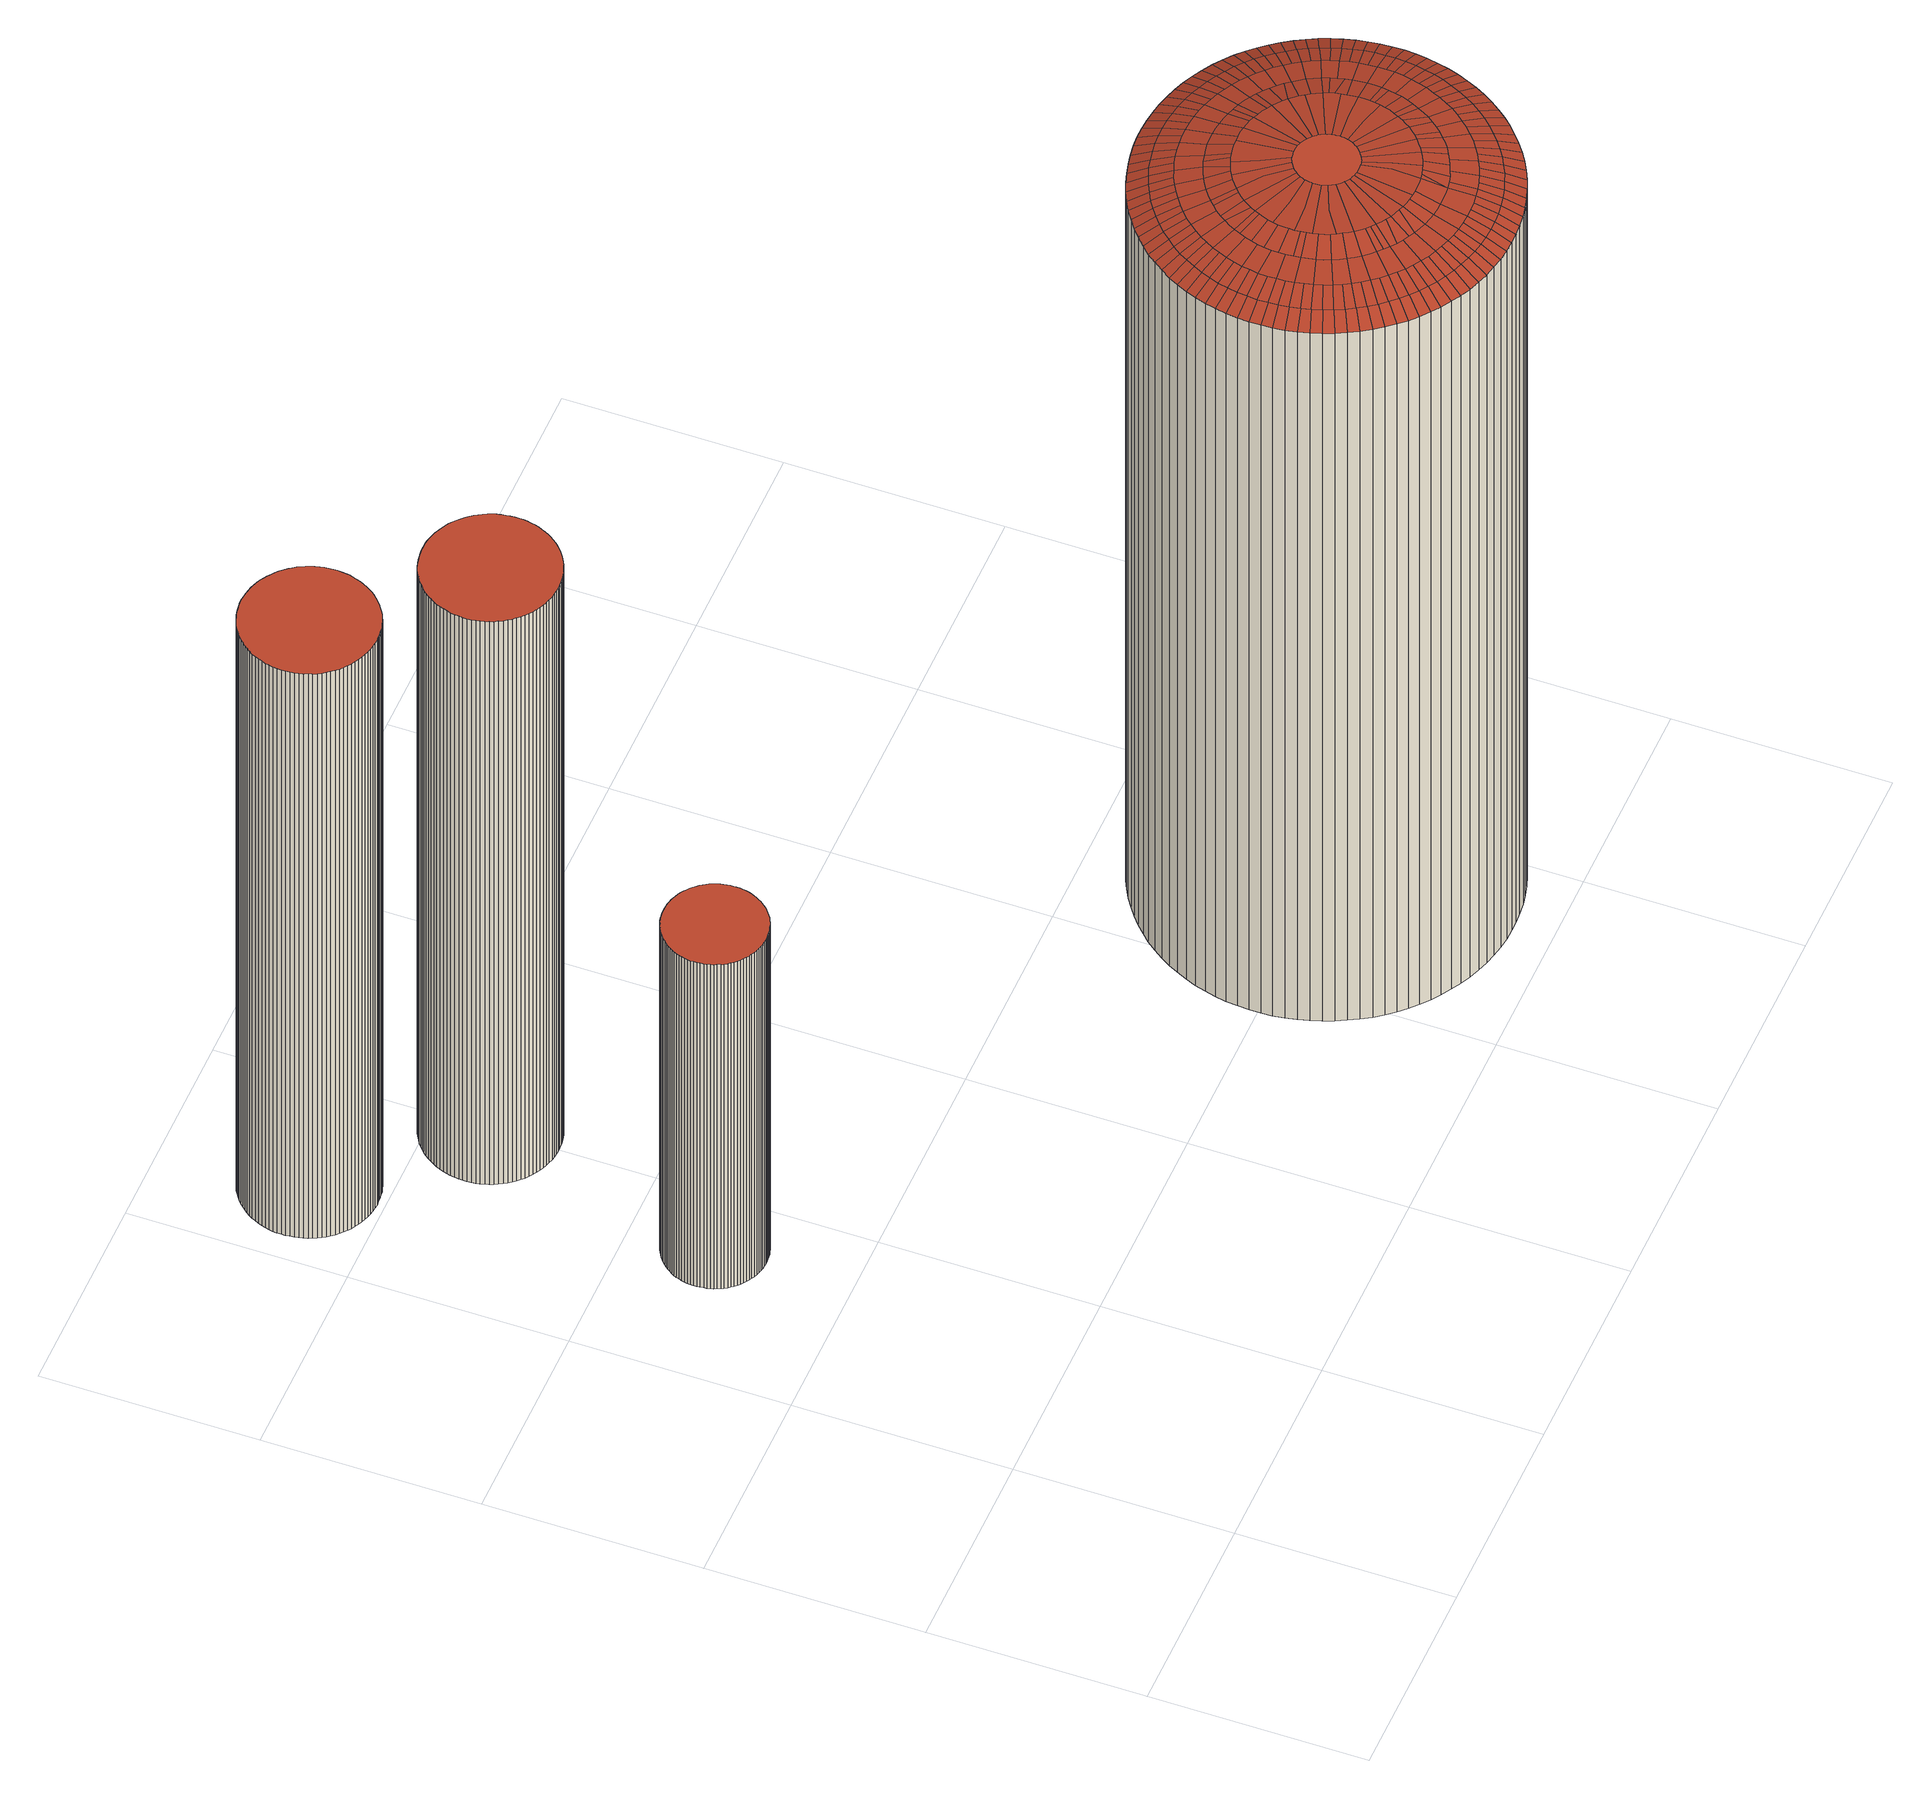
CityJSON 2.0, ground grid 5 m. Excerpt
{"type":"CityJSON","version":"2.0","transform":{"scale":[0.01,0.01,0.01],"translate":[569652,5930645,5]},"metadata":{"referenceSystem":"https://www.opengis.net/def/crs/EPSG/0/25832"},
"CityObjects":{
"building1":{"type":"Building","attributes":{"Grundfläche 2D":"4.196645","Grundhöhe NN":"6.266"},"geometry":[{"type":"Solid","lod":"3","boundaries":[[[[0,1,2,3,4,5,6,7,8,9,10,11,12,13,14,15,16,17,18,19,20,21,22,23,24,25,26,27,28,29,30,31,32,33,34,35,36,37,38,39,40,41,42,43,44,45,46,47,48,49,50,51,52,53,54,55,56,57,58,59,60,61,62,63,64,65,66,67,68,69,70,71,72,73,74,75,76,77,78,79,80,81,82,83,84,85,86,87,88,89,90,91,92,93,94,95,96,97,98,99]],[[100,101,2,1]],[[101,102,3,2]],[[102,103,4,3]],[[103,104,5,4]],[[104,105,6,5]],[[105,106,7,6]],[[106,107,8,7]],[[107,108,9,8]],[[108,109,10,9]],[[109,110,11,10]],[[110,111,12,11]],[[111,112,13,12]],[[112,113,14,13]],[[113,114,15,14]],[[114,115,16,15]],[[115,116,17,16]],[[116,117,18,17]],[[117,118,19,18]],[[118,119,20,19]],[[119,120,21,20]],[[120,121,22,21]],[[121,122,23,22]],[[122,123,24,23]],[[123,124,25,24]],[[124,125,26,25]],[[125,126,27,26]],[[126,127,28,27]],[[127,128,29,28]],[[128,129,30,29]],[[129,130,31,30]],[[130,131,32,31]],[[131,132,33,32]],[[132,133,34,33]],[[133,134,35,34]],[[134,135,36,35]],[[135,136,37,36]],[[136,137,38,37]],[[137,138,39,38]],[[138,139,40,39]],[[139,140,41,40]],[[140,141,42,41]],[[141,142,43,42]],[[142,143,44,43]],[[143,144,45,44]],[[144,145,46,45]],[[145,146,47,46]],[[146,147,48,47]],[[147,148,49,48]],[[148,149,50,49]],[[149,150,51,50]],[[150,151,52,51]],[[151,152,53,52]],[[152,153,54,53]],[[153,154,55,54]],[[154,155,56,55]],[[155,156,57,56]],[[156,157,58,57]],[[157,158,59,58]],[[158,159,60,59]],[[159,160,61,60]],[[160,161,62,61]],[[161,162,63,62]],[[162,163,64,63]],[[163,164,65,64]],[[164,165,66,65]],[[165,166,67,66]],[[166,167,68,67]],[[167,168,69,68]],[[168,169,70,69]],[[169,170,71,70]],[[170,171,72,71]],[[171,172,73,72]],[[172,173,74,73]],[[173,174,75,74]],[[174,175,76,75]],[[175,176,77,76]],[[176,177,78,77]],[[177,178,79,78]],[[178,179,80,79]],[[179,180,81,80]],[[180,181,82,81]],[[181,182,83,82]],[[182,183,84,83]],[[183,184,85,84]],[[184,185,86,85]],[[185,186,87,86]],[[186,187,88,87]],[[188,100,1,0]],[[187,189,89,88]],[[189,190,90,89]],[[190,191,91,90]],[[191,192,92,91]],[[192,193,93,92]],[[193,194,94,93]],[[194,195,95,94]],[[195,196,96,95]],[[196,197,97,96]],[[197,198,98,97]],[[198,199,99,98]],[[199,188,0,99]],[[193,192,191,190,189,187,186,185,184,183,182,181,180,179,178,177,176,175,174,173,172,171,170,169,168,167,166,165,164,163,162,161,160,159,158,157,156,155,154,153,152,151,150,149,148,147,146,145,144,143,142,141,140,139,138,137,136,135,134,133,132,131,130,129,128,127,126,125,124,123,122,121,120,119,118,117,116,115,114,113,112,111,110,109,108,107,106,105,104,103,102,101,100,188,199,198,197,196,195,194]]]],"semantics":{"surfaces":[{"type":"RoofSurface"},{"type":"WallSurface"},{"type":"GroundSurface"}],"values":[[0,1,1,1,1,1,1,1,1,1,1,1,1,1,1,1,1,1,1,1,1,1,1,1,1,1,1,1,1,1,1,1,1,1,1,1,1,1,1,1,1,1,1,1,1,1,1,1,1,1,1,1,1,1,1,1,1,1,1,1,1,1,1,1,1,1,1,1,1,1,1,1,1,1,1,1,1,1,1,1,1,1,1,1,1,1,1,1,1,1,1,1,1,1,1,1,1,1,1,1,1,2]]}}]},
"building2":{"type":"Building","attributes":{"Grundfläche 2D":"7.403549","Grundhöhe NN":"6.252"},"geometry":[{"type":"Solid","lod":"3","boundaries":[[[[200,201,202,203,204,205,206,207,208,209,210,211,212,213,214,215,216,217,218,219,220,221,222,223,224,225,226,227,228,229,230,231,232,233,234,235,236,237,238,239,240,241,242,243,244,245,246,247,248,249,250,251,252,253,254,255,256,257,258,259,260,261,262,263,264,265,266,267,268,269,270,271,272,273,274,275,276,277,278,279,280,281,282,283,284,285,286,287,288,289,290,291,292,293,294,295,296,297,298,299]],[[300,301,211,210]],[[301,302,212,211]],[[302,303,213,212]],[[303,304,214,213]],[[304,305,215,214]],[[305,306,216,215]],[[306,307,217,216]],[[307,308,218,217]],[[308,309,219,218]],[[310,300,210,209]],[[311,312,295,294]],[[312,313,296,295]],[[313,314,297,296]],[[314,315,298,297]],[[315,316,299,298]],[[316,317,200,299]],[[317,318,201,200]],[[318,319,202,201]],[[319,320,203,202]],[[320,321,204,203]],[[321,322,205,204]],[[322,323,206,205]],[[323,324,207,206]],[[324,325,208,207]],[[325,310,209,208]],[[309,326,220,219]],[[326,327,221,220]],[[327,328,222,221]],[[328,329,223,222]],[[329,330,224,223]],[[330,331,225,224]],[[331,332,226,225]],[[332,333,227,226]],[[333,334,228,227]],[[334,335,229,228]],[[335,336,230,229]],[[336,337,231,230]],[[337,338,232,231]],[[338,339,233,232]],[[339,340,234,233]],[[340,341,235,234]],[[341,342,236,235]],[[342,343,237,236]],[[343,344,238,237]],[[344,345,239,238]],[[345,346,240,239]],[[346,347,241,240]],[[347,348,242,241]],[[348,349,243,242]],[[349,350,244,243]],[[350,351,245,244]],[[351,352,246,245]],[[352,353,247,246]],[[353,354,248,247]],[[354,355,249,248]],[[355,356,250,249]],[[356,357,251,250]],[[357,358,252,251]],[[358,359,253,252]],[[359,360,254,253]],[[360,361,255,254]],[[361,362,256,255]],[[362,363,257,256]],[[363,364,258,257]],[[364,365,259,258]],[[365,366,260,259]],[[366,367,261,260]],[[367,368,262,261]],[[368,369,263,262]],[[369,370,264,263]],[[370,371,265,264]],[[371,372,266,265]],[[372,373,267,266]],[[373,374,268,267]],[[374,375,269,268]],[[375,376,270,269]],[[376,377,271,270]],[[377,378,272,271]],[[378,379,273,272]],[[379,380,274,273]],[[380,381,275,274]],[[381,382,276,275]],[[382,383,277,276]],[[383,384,278,277]],[[384,385,279,278]],[[385,386,280,279]],[[386,387,281,280]],[[387,388,282,281]],[[388,389,283,282]],[[389,390,284,283]],[[390,391,285,284]],[[391,392,286,285]],[[392,393,287,286]],[[393,394,288,287]],[[394,395,289,288]],[[395,396,290,289]],[[396,397,291,290]],[[397,398,292,291]],[[398,399,293,292]],[[399,311,294,293]],[[314,313,312,311,399,398,397,396,395,394,393,392,391,390,389,388,387,386,385,384,383,382,381,380,379,378,377,376,375,374,373,372,371,370,369,368,367,366,365,364,363,362,361,360,359,358,357,356,355,354,353,352,351,350,349,348,347,346,345,344,343,342,341,340,339,338,337,336,335,334,333,332,331,330,329,328,327,326,309,308,307,306,305,304,303,302,301,300,310,325,324,323,322,321,320,319,318,317,316,315]]]],"semantics":{"surfaces":[{"type":"RoofSurface"},{"type":"WallSurface"},{"type":"GroundSurface"}],"values":[[0,1,1,1,1,1,1,1,1,1,1,1,1,1,1,1,1,1,1,1,1,1,1,1,1,1,1,1,1,1,1,1,1,1,1,1,1,1,1,1,1,1,1,1,1,1,1,1,1,1,1,1,1,1,1,1,1,1,1,1,1,1,1,1,1,1,1,1,1,1,1,1,1,1,1,1,1,1,1,1,1,1,1,1,1,1,1,1,1,1,1,1,1,1,1,1,1,1,1,1,1,2]]}}]},
"building3":{"type":"Building","attributes":{"Grundfläche 2D":"7.403360","Grundhöhe NN":"6.301"},"geometry":[{"type":"Solid","lod":"3","boundaries":[[[[400,401,402,403,404,405,406,407,408,409,410,411,412,413,414,415,416,417,418,419,420,421,422,423,424,425,426,427,428,429,430,431,432,433,434,435,436,437,438,439,440,441,442,443,444,445,446,447,448,449,450,451,452,453,454,455,456,457,458,459,460,461,462,463,464,465,466,467,468,469,470,471,472,473,474,475,476,477,478,479,480,481,482,483,484,485,486,487,488,489,490,491,492,493,494,495,496,497,498,499]],[[500,501,407,406]],[[501,502,408,407]],[[502,503,409,408]],[[503,504,410,409]],[[504,505,411,410]],[[505,506,412,411]],[[506,507,413,412]],[[507,508,414,413]],[[508,509,415,414]],[[510,500,406,405]],[[511,512,404,403]],[[512,510,405,404]],[[509,513,416,415]],[[513,514,417,416]],[[514,515,418,417]],[[515,516,419,418]],[[516,517,420,419]],[[517,518,421,420]],[[518,519,422,421]],[[519,520,423,422]],[[520,521,424,423]],[[521,522,425,424]],[[522,523,426,425]],[[523,524,427,426]],[[524,525,428,427]],[[525,526,429,428]],[[526,527,430,429]],[[527,528,431,430]],[[528,529,432,431]],[[529,530,433,432]],[[530,531,434,433]],[[531,532,435,434]],[[532,533,436,435]],[[533,534,437,436]],[[534,535,438,437]],[[535,536,439,438]],[[536,537,440,439]],[[537,538,441,440]],[[538,539,442,441]],[[539,540,443,442]],[[540,541,444,443]],[[541,542,445,444]],[[542,543,446,445]],[[543,544,447,446]],[[544,545,448,447]],[[545,546,449,448]],[[546,547,450,449]],[[547,548,451,450]],[[548,549,452,451]],[[549,550,453,452]],[[550,551,454,453]],[[551,552,455,454]],[[552,553,456,455]],[[553,554,457,456]],[[554,555,458,457]],[[555,556,459,458]],[[556,557,460,459]],[[557,558,461,460]],[[558,559,462,461]],[[559,560,463,462]],[[560,561,464,463]],[[561,562,465,464]],[[562,563,466,465]],[[563,564,467,466]],[[564,565,468,467]],[[565,566,469,468]],[[566,567,470,469]],[[567,568,471,470]],[[568,569,472,471]],[[569,570,473,472]],[[570,571,474,473]],[[571,572,475,474]],[[572,573,476,475]],[[573,574,477,476]],[[574,575,478,477]],[[575,576,479,478]],[[576,577,480,479]],[[577,578,481,480]],[[578,579,482,481]],[[579,580,483,482]],[[580,581,484,483]],[[581,582,485,484]],[[582,583,486,485]],[[583,584,487,486]],[[584,585,488,487]],[[585,586,489,488]],[[586,587,490,489]],[[587,588,491,490]],[[588,589,492,491]],[[589,590,493,492]],[[590,591,494,493]],[[591,592,495,494]],[[592,593,496,495]],[[593,594,497,496]],[[594,595,498,497]],[[595,596,499,498]],[[596,597,400,499]],[[597,598,401,400]],[[598,599,402,401]],[[599,511,403,402]],[[594,593,592,591,590,589,588,587,586,585,584,583,582,581,580,579,578,577,576,575,574,573,572,571,570,569,568,567,566,565,564,563,562,561,560,559,558,557,556,555,554,553,552,551,550,549,548,547,546,545,544,543,542,541,540,539,538,537,536,535,534,533,532,531,530,529,528,527,526,525,524,523,522,521,520,519,518,517,516,515,514,513,509,508,507,506,505,504,503,502,501,500,510,512,511,599,598,597,596,595]]]],"semantics":{"surfaces":[{"type":"RoofSurface"},{"type":"WallSurface"},{"type":"GroundSurface"}],"values":[[0,1,1,1,1,1,1,1,1,1,1,1,1,1,1,1,1,1,1,1,1,1,1,1,1,1,1,1,1,1,1,1,1,1,1,1,1,1,1,1,1,1,1,1,1,1,1,1,1,1,1,1,1,1,1,1,1,1,1,1,1,1,1,1,1,1,1,1,1,1,1,1,1,1,1,1,1,1,1,1,1,1,1,1,1,1,1,1,1,1,1,1,1,1,1,1,1,1,1,1,1,2]]}}]},
"building4":{"type":"Building","attributes":{"Grundfläche 2D":"55.693525","Grundhöhe NN":"5.973"},"geometry":[{"type":"Solid","lod":"3","boundaries":[[[[600,601,602,603]],[[604,600,603,605]],[[606,607,602,601]],[[606,608,609,607]],[[608,610,611,609]],[[610,612,613,611]],[[612,614,615,613]],[[614,616,617,615]],[[618,619,617,616]],[[618,620,621,619]],[[620,622,623,621]],[[622,624,625,623]],[[624,626,627,625]],[[626,628,629,627]],[[628,630,631,629]],[[630,632,633,631]],[[632,634,635,633]],[[634,636,637,635]],[[636,638,639,637]],[[638,640,641,639]],[[640,642,643,641]],[[642,644,645,643]],[[644,646,647,645]],[[646,648,649,647]],[[648,650,651,649]],[[650,652,653,651]],[[652,654,655,653]],[[654,656,657,655]],[[656,658,659,657]],[[658,660,661,659]],[[660,662,663,661]],[[662,664,665,663]],[[664,666,667,665]],[[666,668,669,667]],[[668,670,671,669]],[[670,672,673,671]],[[672,674,675,673]],[[674,676,677,675]],[[676,678,679,677]],[[678,680,681,679]],[[680,682,683,681]],[[682,684,685,683]],[[684,686,687,685]],[[686,688,689,687]],[[688,690,691,689]],[[692,693,691,690]],[[692,694,695,693]],[[694,696,697,695]],[[696,698,699,697]],[[698,700,701,699]],[[700,702,703,701]],[[704,705,703,702]],[[704,706,707,705]],[[706,708,709,707]],[[708,710,711,709]],[[710,712,713,711]],[[712,714,715,713]],[[714,716,717,715]],[[716,718,719,717]],[[718,720,721,719]],[[720,722,723,721]],[[722,724,725,723]],[[724,726,727,725]],[[726,728,729,727]],[[728,730,731,729]],[[730,732,733,731]],[[732,734,735,733]],[[734,736,737,735]],[[736,738,739,737]],[[738,740,741,739]],[[740,742,743,741]],[[742,744,745,743]],[[744,746,747,745]],[[746,748,749,747]],[[748,750,751,749]],[[750,752,753,751]],[[752,754,755,753]],[[754,756,757,755]],[[756,758,759,757]],[[758,760,761,759]],[[760,762,763,761]],[[762,764,765,763]],[[764,766,767,765]],[[766,768,769,767]],[[768,770,771,769]],[[770,772,773,771]],[[772,774,775,773]],[[774,776,777,775]],[[776,778,779,777]],[[778,780,781,779]],[[780,782,783,781]],[[782,784,785,783]],[[786,787,785,784]],[[788,789,787,786]],[[788,790,791,789]],[[790,792,793,791]],[[794,795,793,792]],[[794,796,797,795]],[[796,798,799,797]],[[798,604,605,799]],[[800,801,802,803,804,805,806,807,808,809,810,811]],[[807,812,813,814,815,816,808]],[[813,817,818,819,820,821,822,814]],[[819,823,824,825,826,827,828,820]],[[825,829,830,831,832,833,834,835,836,826]],[[832,837,838,839,840,841,842,843,844,833]],[[845,846,847,848,849,850,851,842,841,840]],[[847,852,853,854,855,856,857,858,859,848]],[[857,856,855,860,861,862,863,864,865,866,867,868]],[[864,863,869,870,871,872,873,874,875,865]],[[871,876,877,878,879,880,881,872]],[[878,882,883,884,885,886,887,888,879]],[[885,884,889,890,891,892,893,894,895,886]],[[892,896,897,898,899,900,901,902,893]],[[903,900,899,898,904,905,906,907,908,909,910,911]],[[907,912,913,914,915,916,917,918,908]],[[915,919,920,921,922,923,916]],[[920,924,925,926,927,928,929,930,931,921]],[[927,932,933,934,935,936,937,928]],[[934,938,939,940,941,942,943,935]],[[940,944,945,946,947,948,949,950,941]],[[951,952,953,954,955,956,948,947,946]],[[953,957,958,959,960,961,962,963,964,954]],[[965,962,961,960,966,967,968,969,970,971,972,973]],[[970,969,974,975,976,977,978,979,980,971]],[[976,981,982,983,984,985,986,977]],[[983,987,988,989,990,991,992,993,984]],[[990,994,995,996,997,998,999,991]],[[988,987,983,982,981,976,975,974,969,968,967,966,960,959,958,957,953,952,951,946,945,944,940,939,938,934,933,932,927,926,925,924,920,919,915,914,913,912,907,906,905,904,898,897,896,892,891,890,889,884,883,882,878,877,876,871,870,869,863,862,861,860,855,854,853,852,847,846,845,840,839,838,837,832,831,830,829,825,824,823,819,818,817,813,812,807,806,805,804,803,802,1000,1001,1002,1003,996,995,994,990,989]],[[996,1003,1002,1001,1004,1005,1006,1007,997]],[[1004,1001,1000,802,801,800,1008,1009,1005]],[[1010,800,811,810,809,1011,1012,1013]],[[809,808,816,1014,1015,1011]],[[816,815,814,1016,1017,1014]],[[814,822,1018,1019,1016]],[[821,820,1020,1018,822]],[[820,828,1021,1022,1020]],[[827,826,1023,1021,828]],[[826,836,1024,1023]],[[836,835,1025,1024]],[[834,833,1026,1027,1025,835]],[[833,844,843,1028,1029,1026]],[[843,842,851,1030,1031,1028]],[[851,850,849,1032,1033,1030]],[[849,848,859,1034,1035,1032]],[[859,858,1036,1034]],[[858,857,868,1037,1038,1036]],[[868,867,866,1039,1040,1037]],[[866,865,875,1041,1042,1039]],[[875,874,873,1043,1044,1041]],[[873,872,1045,1043]],[[872,881,1046,1047,1045]],[[880,879,1048,1046,881]],[[879,888,887,1049,1050,1048]],[[886,1051,1049,887]],[[886,895,894,1052,1053,1051]],[[894,893,902,1054,1055,1052]],[[902,901,1056,1057,1054]],[[900,903,1058,1056,901]],[[911,1059,1058,903]],[[911,910,909,1060,1061,1059]],[[909,908,918,1062,1063,1060]],[[918,917,916,1064,1065,1062]],[[916,923,922,1066,1067,1064]],[[922,921,1068,1066]],[[931,1069,1068,921]],[[931,930,929,1070,1071,1069]],[[929,928,1072,1070]],[[928,937,936,1073,1074,1072]],[[936,935,1075,1076,1073]],[[943,942,1077,1075,935]],[[942,941,950,1078,1079,1077]],[[950,949,948,1080,1081,1078]],[[948,956,1082,1080]],[[956,955,1083,1084,1082]],[[954,964,1085,1083,955]],[[964,963,962,1086,1087,1085]],[[962,965,973,1088,1089,1086]],[[973,972,1090,1088]],[[972,971,980,1091,1092,1090]],[[980,979,978,1093,1094,1091]],[[978,977,1095,1093]],[[977,986,1096,1097,1095]],[[985,984,1098,1096,986]],[[984,993,992,1099,1100,1098]],[[991,1101,1099,992]],[[991,999,998,1102,1103,1101]],[[998,997,1104,1102]],[[997,1007,1006,1105,1106,1104]],[[1006,1005,1009,1107,1108,1105]],[[1009,1008,1010,1109,1107]],[[800,1010,1008]],[[1110,1010,1013,1012,1011,1111,1112,1113]],[[1011,1015,1014,1114,1115,1111]],[[1014,1017,1016,1116,1117,1114]],[[1016,1019,1018,1118,1119,1116]],[[1018,1020,1022,1120,1121,1118]],[[1022,1021,1023,1122,1123,1120]],[[1023,1024,1025,1124,1125,1122]],[[1025,1027,1026,1126,1127,1124]],[[1026,1029,1028,1128,1129,1126]],[[1028,1031,1030,1130,1131,1128]],[[1030,1033,1032,1132,1133,1130]],[[1032,1035,1034,1134,1135,1132]],[[1034,1036,1038,1136,1137,1134]],[[1038,1037,1040,1138,1139,1136]],[[1040,1039,1042,1140,1141,1138]],[[1042,1041,1044,1142,1143,1140]],[[1044,1043,1045,1144,1145,1142]],[[1045,1047,1046,1146,1147,1144]],[[1046,1048,1050,1148,1149,1146]],[[1050,1049,1051,1150,1151,1148]],[[1051,1053,1052,1152,1153,1150]],[[1052,1055,1054,1154,1155,1152]],[[1054,1057,1056,1156,1157,1154]],[[1056,1058,1059,1158,1159,1156]],[[1059,1061,1060,1160,1161,1158]],[[1060,1063,1062,1162,1163,1160]],[[1062,1065,1064,1164,1165,1162]],[[1064,1067,1066,1166,1167,1164]],[[1066,1068,1069,1168,1169,1166]],[[1069,1071,1070,1170,1171,1168]],[[1070,1072,1074,1172,1173,1170]],[[1074,1073,1076,1174,1175,1172]],[[1076,1075,1077,1176,1177,1174]],[[1077,1079,1078,1178,1179,1176]],[[1078,1081,1080,1180,1181,1178]],[[1080,1082,1084,1182,1183,1180]],[[1084,1083,1085,1184,1185,1182]],[[1085,1087,1086,1186,1187,1184]],[[1086,1089,1088,1188,1189,1186]],[[1088,1090,1092,1190,1191,1188]],[[1092,1091,1094,1192,1193,1190]],[[1094,1093,1095,1194,1195,1192]],[[1095,1097,1096,1196,1197,1194]],[[1096,1098,1100,1198,1199,1196]],[[1100,1099,1101,1200,1201,1198]],[[1101,1103,1102,1202,1203,1200]],[[1102,1104,1106,1204,1205,1202]],[[1106,1105,1108,1206,1207,1204]],[[1108,1107,1109,1208,1209,1206]],[[1109,1010,1110,1208]],[[1113,1112,605,603]],[[1112,1111,799,605]],[[1110,1113,603,602]],[[1111,1115,797,799]],[[1115,1114,795,797]],[[1114,1117,793,795]],[[1117,1116,791,793]],[[1116,1119,789,791]],[[1119,1118,787,789]],[[1118,1121,785,787]],[[1121,1120,783,785]],[[1120,1123,781,783]],[[1123,1122,779,781]],[[1122,1125,777,779]],[[1125,1124,775,777]],[[1124,1127,773,775]],[[1127,1126,771,773]],[[1126,1129,769,771]],[[1129,1128,767,769]],[[1128,1131,765,767]],[[1131,1130,763,765]],[[1130,1133,761,763]],[[1133,1132,759,761]],[[1132,1135,757,759]],[[1135,1134,755,757]],[[1134,1137,753,755]],[[1137,1136,751,753]],[[1136,1139,749,751]],[[1139,1138,747,749]],[[1138,1141,745,747]],[[1141,1140,743,745]],[[1140,1143,741,743]],[[1143,1142,739,741]],[[1142,1145,737,739]],[[1145,1144,735,737]],[[1144,1147,733,735]],[[1147,1146,731,733]],[[1146,1149,729,731]],[[1149,1148,727,729]],[[1148,1151,725,727]],[[1151,1150,723,725]],[[1150,1153,721,723]],[[1153,1152,719,721]],[[1152,1155,717,719]],[[1155,1154,715,717]],[[1154,1157,713,715]],[[1157,1156,711,713]],[[1159,709,711,1156]],[[1159,1158,707,709]],[[1158,1161,705,707]],[[1161,1160,703,705]],[[1160,1163,701,703]],[[1163,1162,699,701]],[[1162,1165,697,699]],[[1165,1164,695,697]],[[1164,1167,693,695]],[[1167,1166,691,693]],[[1166,1169,689,691]],[[1169,1168,687,689]],[[1168,1171,685,687]],[[1171,1170,683,685]],[[1170,1173,681,683]],[[1173,1172,679,681]],[[1172,1175,677,679]],[[1175,1174,675,677]],[[1174,1177,673,675]],[[1177,1176,671,673]],[[1176,1179,669,671]],[[1178,667,669,1179]],[[1178,1181,665,667]],[[1181,1180,663,665]],[[1180,1183,661,663]],[[1183,1182,659,661]],[[1182,1185,657,659]],[[1185,1184,655,657]],[[1184,1187,653,655]],[[1187,1186,651,653]],[[1186,1189,649,651]],[[1189,1188,647,649]],[[1188,1191,645,647]],[[1191,1190,643,645]],[[1190,1193,641,643]],[[1193,1192,639,641]],[[1192,1195,637,639]],[[1195,1194,635,637]],[[1194,1197,633,635]],[[1197,1196,631,633]],[[1196,1199,629,631]],[[1199,1198,627,629]],[[1198,1201,625,627]],[[1201,1200,623,625]],[[1200,1203,621,623]],[[1203,1202,619,621]],[[1202,1205,617,619]],[[1205,1204,615,617]],[[1204,1207,613,615]],[[1207,1206,611,613]],[[1209,609,611,1206]],[[1209,1208,607,609]],[[1208,1110,602,607]],[[1210,1211,601,600]],[[1211,1212,606,601]],[[1212,1213,608,606]],[[1213,1214,610,608]],[[1214,1215,612,610]],[[1216,1210,600,604]],[[1217,1218,788,786]],[[1218,1219,790,788]],[[1219,1220,792,790]],[[1220,1221,794,792]],[[1221,1222,796,794]],[[1222,1223,798,796]],[[1223,1216,604,798]],[[1215,1224,614,612]],[[1224,1225,616,614]],[[1225,1226,618,616]],[[1226,1227,620,618]],[[1227,1228,622,620]],[[1228,1229,624,622]],[[1229,1230,626,624]],[[1230,1231,628,626]],[[1231,1232,630,628]],[[1232,1233,632,630]],[[1233,1234,634,632]],[[1234,1235,636,634]],[[1235,1236,638,636]],[[1236,1237,640,638]],[[1237,1238,642,640]],[[1238,1239,644,642]],[[1239,1240,646,644]],[[1240,1241,648,646]],[[1241,1242,650,648]],[[1242,1243,652,650]],[[1243,1244,654,652]],[[1244,1245,656,654]],[[1245,1246,658,656]],[[1246,1247,660,658]],[[1247,1248,662,660]],[[1248,1249,664,662]],[[1249,1250,666,664]],[[1250,1251,668,666]],[[1251,1252,670,668]],[[1252,1253,672,670]],[[1253,1254,674,672]],[[1254,1255,676,674]],[[1255,1256,678,676]],[[1256,1257,680,678]],[[1257,1258,682,680]],[[1258,1259,684,682]],[[1259,1260,686,684]],[[1260,1261,688,686]],[[1261,1262,690,688]],[[1262,1263,692,690]],[[1263,1264,694,692]],[[1264,1265,696,694]],[[1265,1266,698,696]],[[1266,1267,700,698]],[[1267,1268,702,700]],[[1268,1269,704,702]],[[1269,1270,706,704]],[[1270,1271,708,706]],[[1271,1272,710,708]],[[1272,1273,712,710]],[[1273,1274,714,712]],[[1274,1275,716,714]],[[1275,1276,718,716]],[[1276,1277,720,718]],[[1277,1278,722,720]],[[1278,1279,724,722]],[[1279,1280,726,724]],[[1280,1281,728,726]],[[1281,1282,730,728]],[[1282,1283,732,730]],[[1283,1284,734,732]],[[1284,1285,736,734]],[[1285,1286,738,736]],[[1286,1287,740,738]],[[1287,1288,742,740]],[[1288,1289,744,742]],[[1289,1290,746,744]],[[1290,1291,748,746]],[[1291,1292,750,748]],[[1292,1293,752,750]],[[1293,1294,754,752]],[[1294,1295,756,754]],[[1295,1296,758,756]],[[1296,1297,760,758]],[[1297,1298,762,760]],[[1298,1299,764,762]],[[1299,1300,766,764]],[[1300,1301,768,766]],[[1301,1302,770,768]],[[1302,1303,772,770]],[[1303,1304,774,772]],[[1304,1305,776,774]],[[1305,1306,778,776]],[[1306,1307,780,778]],[[1307,1308,782,780]],[[1308,1309,784,782]],[[1309,1217,786,784]],[[1309,1308,1307,1306,1305,1304,1303,1302,1301,1300,1299,1298,1297,1296,1295,1294,1293,1292,1291,1290,1289,1288,1287,1286,1285,1284,1283,1282,1281,1280,1279,1278,1277,1276,1275,1274,1273,1272,1271,1270,1269,1268,1267,1266,1265,1264,1263,1262,1261,1260,1259,1258,1257,1256,1255,1254,1253,1252,1251,1250,1249,1248,1247,1246,1245,1244,1243,1242,1241,1240,1239,1238,1237,1236,1235,1234,1233,1232,1231,1230,1229,1228,1227,1226,1225,1224,1215,1214,1213,1212,1211,1210,1216,1223,1222,1221,1220,1219,1218,1217]]]],"semantics":{"surfaces":[{"type":"RoofSurface"},{"type":"WallSurface"},{"type":"GroundSurface"}],"values":[[0,0,0,0,0,0,0,0,0,0,0,0,0,0,0,0,0,0,0,0,0,0,0,0,0,0,0,0,0,0,0,0,0,0,0,0,0,0,0,0,0,0,0,0,0,0,0,0,0,0,0,0,0,0,0,0,0,0,0,0,0,0,0,0,0,0,0,0,0,0,0,0,0,0,0,0,0,0,0,0,0,0,0,0,0,0,0,0,0,0,0,0,0,0,0,0,0,0,0,0,0,0,0,0,0,0,0,0,0,0,0,0,0,0,0,0,0,0,0,0,0,0,0,0,0,0,0,0,0,0,0,0,0,0,0,0,0,0,0,0,0,0,0,0,0,0,0,0,0,0,0,0,0,0,0,0,0,0,0,0,0,0,0,0,0,0,0,0,0,0,0,0,0,0,0,0,0,0,0,0,0,0,0,0,0,0,0,0,0,0,0,0,0,0,0,0,0,0,0,0,0,0,0,0,0,0,0,0,0,0,0,0,0,0,0,0,0,0,0,0,0,0,0,0,0,0,0,0,0,0,0,0,0,0,0,0,0,0,0,0,0,0,0,0,0,0,0,0,0,0,0,0,0,0,0,0,0,0,0,0,0,0,0,0,0,0,0,0,0,0,0,0,0,0,0,0,0,0,0,0,0,0,0,0,0,0,0,0,0,0,0,0,0,0,0,0,0,0,0,0,0,0,0,0,0,0,0,0,0,0,0,0,0,0,0,0,0,0,0,0,0,0,0,0,0,0,0,0,0,0,0,0,0,0,0,0,0,0,0,0,0,0,1,1,1,1,1,1,1,1,1,1,1,1,1,1,1,1,1,1,1,1,1,1,1,1,1,1,1,1,1,1,1,1,1,1,1,1,1,1,1,1,1,1,1,1,1,1,1,1,1,1,1,1,1,1,1,1,1,1,1,1,1,1,1,1,1,1,1,1,1,1,1,1,1,1,1,1,1,1,1,1,1,1,1,1,1,1,1,1,1,1,1,1,1,1,1,1,1,1,1,1,2]]}}]}
},
"vertices":[
[374,1194,1128],[381,1197,1128],[388,1200,1128],[394,1203,1128],[400,1207,1128],[406,1212,1128],[411,1216,1128],[417,1221,1128],[422,1227,1128],[426,1232,1128],[431,1238,1128],[434,1244,1128],[438,1251,1128],[441,1257,1128],[444,1264,1128],[446,1271,1128],[448,1278,1128],[449,1285,1128],[450,1292,1128],[450,1300,1128],[450,1307,1128],[450,1314,1128],[449,1321,1128],[447,1328,1128],[446,1335,1128],[443,1342,1128],[441,1349,1128],[438,1356,1128],[434,1362,1128],[430,1368,1128],[426,1374,1128],[421,1379,1128],[416,1385,1128],[411,1390,1128],[405,1394,1128],[399,1399,1128],[393,1403,1128],[387,1406,1128],[380,1409,1128],[373,1412,1128],[367,1414,1128],[359,1416,1128],[352,1417,1128],[345,1418,1128],[338,1418,1128],[331,1418,1128],[323,1418,1128],[316,1417,1128],[309,1416,1128],[302,1414,1128],[295,1411,1128],[288,1409,1128],[282,1406,1128],[276,1402,1128],[269,1398,1128],[264,1394,1128],[258,1389,1128],[253,1384,1128],[248,1379,1128],[243,1373,1128],[239,1367,1128],[235,1361,1128],[231,1355,1128],[228,1348,1128],[226,1342,1128],[223,1335,1128],[222,1328,1128],[220,1320,1128],[219,1313,1128],[219,1306,1128],[219,1299,1128],[220,1292,1128],[221,1284,1128],[222,1277,1128],[224,1270,1128],[226,1263,1128],[229,1257,1128],[232,1250,1128],[235,1244,1128],[239,1237,1128],[244,1232,1128],[248,1226,1128],[253,1221,1128],[258,1216,1128],[264,1211,1128],[270,1207,1128],[276,1203,1128],[282,1200,1128],[289,1196,1128],[296,1194,1128],[303,1192,1128],[310,1190,1128],[317,1188,1128],[324,1188,1128],[331,1187,1128],[339,1187,1128],[346,1188,1128],[353,1189,1128],[360,1190,1128],[367,1192,1128],[381,1197,127],[388,1200,127],[394,1203,127],[400,1207,127],[406,1212,127],[411,1216,127],[417,1221,127],[422,1227,127],[426,1232,127],[431,1238,127],[434,1244,127],[438,1251,127],[441,1257,127],[444,1264,127],[446,1271,127],[448,1278,127],[449,1285,127],[450,1292,127],[450,1300,127],[450,1307,127],[450,1314,127],[449,1321,127],[447,1328,127],[446,1335,127],[443,1342,127],[441,1349,127],[438,1356,127],[434,1362,127],[430,1368,127],[426,1374,127],[421,1379,127],[416,1385,127],[411,1390,127],[405,1394,127],[399,1399,127],[393,1403,127],[387,1406,127],[380,1409,127],[373,1412,127],[367,1414,127],[359,1416,127],[352,1417,127],[345,1418,127],[338,1418,127],[331,1418,127],[323,1418,127],[316,1417,127],[309,1416,127],[302,1414,127],[295,1411,127],[288,1409,127],[282,1406,127],[276,1402,127],[269,1398,127],[264,1394,127],[258,1389,127],[253,1384,127],[248,1379,127],[243,1373,127],[239,1367,127],[235,1361,127],[231,1355,127],[228,1348,127],[226,1342,127],[223,1335,127],[222,1328,127],[220,1320,127],[219,1313,127],[219,1306,127],[219,1299,127],[220,1292,127],[221,1284,127],[222,1277,127],[224,1270,127],[226,1263,127],[229,1257,127],[232,1250,127],[235,1244,127],[239,1237,127],[244,1232,127],[248,1226,127],[253,1221,127],[258,1216,127],[264,1211,127],[270,1207,127],[276,1203,127],[282,1200,127],[289,1196,127],[374,1194,127],[296,1194,127],[303,1192,127],[310,1190,127],[317,1188,127],[324,1188,127],[331,1187,127],[339,1187,127],[346,1188,127],[353,1189,127],[360,1190,127],[367,1192,127],
[197,2316,1869],[188,2316,1869],[178,2315,1869],[169,2313,1869],[159,2312,1869],[150,2309,1869],[141,2306,1869],[132,2302,1869],[123,2298,1869],[115,2293,1869],[107,2288,1869],[99,2282,1869],[92,2276,1869],[85,2269,1869],[78,2262,1869],[72,2255,1869],[66,2247,1869],[61,2239,1869],[57,2230,1869],[53,2221,1869],[49,2212,1869],[46,2203,1869],[44,2194,1869],[42,2184,1869],[41,2175,1869],[41,2165,1869],[41,2156,1869],[42,2146,1869],[43,2136,1869],[45,2127,1869],[47,2118,1869],[50,2108,1869],[54,2100,1869],[58,2091,1869],[63,2082,1869],[68,2074,1869],[74,2067,1869],[80,2059,1869],[87,2052,1869],[94,2046,1869],[102,2040,1869],[109,2034,1869],[118,2029,1869],[126,2025,1869],[135,2021,1869],[144,2017,1869],[153,2014,1869],[162,2012,1869],[172,2010,1869],[181,2009,1869],[191,2008,1869],[201,2009,1869],[210,2009,1869],[220,2011,1869],[230,2012,1869],[239,2015,1869],[248,2018,1869],[257,2022,1869],[266,2026,1869],[274,2031,1869],[282,2036,1869],[290,2042,1869],[297,2048,1869],[304,2055,1869],[311,2062,1869],[317,2069,1869],[322,2077,1869],[327,2085,1869],[332,2094,1869],[336,2103,1869],[339,2112,1869],[342,2121,1869],[345,2130,1869],[346,2140,1869],[347,2149,1869],[348,2159,1869],[348,2168,1869],[347,2178,1869],[346,2188,1869],[344,2197,1869],[341,2207,1869],[338,2216,1869],[335,2225,1869],[330,2233,1869],[326,2242,1869],[320,2250,1869],[315,2257,1869],[308,2265,1869],[302,2272,1869],[295,2278,1869],[287,2284,1869],[279,2290,1869],[271,2295,1869],[263,2300,1869],[254,2304,1869],[245,2307,1869],[236,2310,1869],[226,2312,1869],[217,2314,1869],[207,2315,1869],[107,2288,125],[99,2282,125],[92,2276,125],[85,2269,125],[78,2262,125],[72,2255,125],[66,2247,125],[61,2239,125],[57,2230,125],[53,2221,125],[115,2293,125],[254,2304,125],[245,2307,125],[236,2310,125],[226,2312,125],[217,2314,125],[207,2315,125],[197,2316,125],[188,2316,125],[178,2315,125],[169,2313,125],[159,2312,125],[150,2309,125],[141,2306,125],[132,2302,125],[123,2298,125],[49,2212,125],[46,2203,125],[44,2194,125],[42,2184,125],[41,2175,125],[41,2165,125],[41,2156,125],[42,2146,125],[43,2136,125],[45,2127,125],[47,2118,125],[50,2108,125],[54,2100,125],[58,2091,125],[63,2082,125],[68,2074,125],[74,2067,125],[80,2059,125],[87,2052,125],[94,2046,125],[102,2040,125],[109,2034,125],[118,2029,125],[126,2025,125],[135,2021,125],[144,2017,125],[153,2014,125],[162,2012,125],[172,2010,125],[181,2009,125],[191,2008,125],[201,2009,125],[210,2009,125],[220,2011,125],[230,2012,125],[239,2015,125],[248,2018,125],[257,2022,125],[266,2026,125],[274,2031,125],[282,2036,125],[290,2042,125],[297,2048,125],[304,2055,125],[311,2062,125],[317,2069,125],[322,2077,125],[327,2085,125],[332,2094,125],[336,2103,125],[339,2112,125],[342,2121,125],[345,2130,125],[346,2140,125],[347,2149,125],[348,2159,125],[348,2168,125],[347,2178,125],[346,2188,125],[344,2197,125],[341,2207,125],[338,2216,125],[335,2225,125],[330,2233,125],[326,2242,125],[320,2250,125],[315,2257,125],[308,2265,125],[302,2272,125],[295,2278,125],[287,2284,125],[279,2290,125],[271,2295,125],[263,2300,125],
[438,2012,1869],[428,2010,1869],[419,2007,1869],[410,2003,1869],[402,1999,1869],[393,1994,1869],[385,1989,1869],[377,1983,1869],[370,1977,1869],[363,1970,1869],[356,1963,1869],[350,1955,1869],[345,1948,1869],[340,1939,1869],[335,1931,1869],[331,1922,1869],[328,1913,1869],[325,1904,1869],[322,1895,1869],[321,1885,1869],[320,1875,1869],[319,1866,1869],[319,1856,1869],[320,1846,1869],[321,1837,1869],[323,1828,1869],[326,1818,1869],[329,1809,1869],[332,1800,1869],[337,1792,1869],[341,1783,1869],[347,1775,1869],[352,1767,1869],[359,1760,1869],[365,1753,1869],[372,1746,1869],[380,1740,1869],[388,1735,1869],[396,1730,1869],[404,1725,1869],[413,1721,1869],[422,1718,1869],[431,1715,1869],[441,1712,1869],[450,1711,1869],[460,1710,1869],[469,1709,1869],[479,1709,1869],[489,1710,1869],[498,1711,1869],[508,1713,1869],[517,1716,1869],[526,1719,1869],[535,1722,1869],[544,1727,1869],[552,1731,1869],[560,1737,1869],[568,1742,1869],[576,1749,1869],[582,1755,1869],[589,1762,1869],[595,1770,1869],[601,1778,1869],[606,1786,1869],[610,1794,1869],[614,1803,1869],[618,1812,1869],[621,1821,1869],[623,1831,1869],[625,1840,1869],[626,1850,1869],[626,1859,1869],[626,1869,1869],[625,1879,1869],[624,1888,1869],[622,1898,1869],[620,1907,1869],[617,1916,1869],[613,1925,1869],[609,1934,1869],[604,1942,1869],[599,1950,1869],[593,1958,1869],[587,1965,1869],[580,1972,1869],[573,1979,1869],[566,1985,1869],[558,1991,1869],[549,1996,1869],[541,2000,1869],[532,2004,1869],[523,2008,1869],[514,2011,1869],[505,2013,1869],[495,2015,1869],[485,2016,1869],[476,2016,1869],[466,2016,1869],[457,2015,1869],[447,2014,1869],[385,1989,130],[377,1983,130],[370,1977,130],[363,1970,130],[356,1963,130],[350,1955,130],[345,1948,130],[340,1939,130],[335,1931,130],[331,1922,130],[393,1994,130],[410,2003,130],[402,1999,130],[328,1913,130],[325,1904,130],[322,1895,130],[321,1885,130],[320,1875,130],[319,1866,130],[319,1856,130],[320,1846,130],[321,1837,130],[323,1828,130],[326,1818,130],[329,1809,130],[332,1800,130],[337,1792,130],[341,1783,130],[347,1775,130],[352,1767,130],[359,1760,130],[365,1753,130],[372,1746,130],[380,1740,130],[388,1735,130],[396,1730,130],[404,1725,130],[413,1721,130],[422,1718,130],[431,1715,130],[441,1712,130],[450,1711,130],[460,1710,130],[469,1709,130],[479,1709,130],[489,1710,130],[498,1711,130],[508,1713,130],[517,1716,130],[526,1719,130],[535,1722,130],[544,1727,130],[552,1731,130],[560,1737,130],[568,1742,130],[576,1749,130],[582,1755,130],[589,1762,130],[595,1770,130],[601,1778,130],[606,1786,130],[610,1794,130],[614,1803,130],[618,1812,130],[621,1821,130],[623,1831,130],[625,1840,130],[626,1850,130],[626,1859,130],[626,1869,130],[625,1879,130],[624,1888,130],[622,1898,130],[620,1907,130],[617,1916,130],[613,1925,130],[609,1934,130],[604,1942,130],[599,1950,130],[593,1958,130],[587,1965,130],[580,1972,130],[573,1979,130],[566,1985,130],[558,1991,130],[549,1996,130],[541,2000,130],[532,2004,130],[523,2008,130],[514,2011,130],[505,2013,130],[495,2015,130],[485,2016,130],[476,2016,130],[466,2016,130],[457,2015,130],[447,2014,130],[438,2012,130],[428,2010,130],[419,2007,130],
[1868,92,2222],[1894,95,2222],[1887,142,2244],[1864,138,2244],[1842,90,2222],[1840,137,2244],[1920,100,2222],[1910,146,2244],[1946,107,2222],[1933,152,2244],[1971,116,2222],[1955,160,2244],[1996,126,2222],[1977,168,2244],[2020,137,2222],[1998,179,2244],[2043,150,2222],[2019,190,2244],[2065,164,2222],[2038,203,2244],[2086,180,2222],[2057,217,2244],[2106,197,2222],[2075,232,2244],[2126,215,2222],[2092,248,2244],[2144,235,2222],[2108,266,2244],[2160,255,2222],[2123,284,2244],[2176,277,2222],[2137,303,2244],[2190,299,2222],[2149,323,2244],[2202,322,2222],[2160,343,2244],[2213,346,2222],[2170,365,2244],[2223,371,2222],[2179,387,2244],[2231,396,2222],[2186,409,2244],[2237,422,2222],[2191,432,2244],[2242,448,2222],[2196,455,2244],[2245,474,2222],[2198,479,2244],[2247,501,2222],[2200,502,2244],[2246,527,2222],[2199,525,2244],[2244,554,2222],[2198,549,2244],[2241,580,2222],[2195,572,2244],[2236,606,2222],[2190,595,2244],[2229,631,2222],[2184,618,2244],[2221,657,2222],[2177,640,2244],[2211,681,2222],[2168,662,2244],[2199,705,2222],[2158,683,2244],[2186,728,2222],[2146,704,2244],[2172,750,2222],[2133,724,2244],[2156,771,2222],[2119,742,2244],[2139,792,2222],[2104,761,2244],[2121,811,2222],[2088,778,2244],[2102,829,2222],[2071,793,2244],[2081,846,2222],[2053,808,2244],[2060,861,2222],[2033,822,2244],[2037,875,2222],[2014,834,2244],[2014,888,2222],[1993,846,2244],[1990,899,2222],[1971,855,2244],[1965,908,2222],[1950,864,2244],[1940,916,2222],[1927,871,2244],[1914,923,2222],[1904,877,2244],[1888,927,2222],[1881,881,2244],[1862,930,2222],[1858,884,2244],[1836,932,2222],[1834,885,2244],[1809,932,2222],[1811,885,2244],[1783,930,2222],[1788,883,2244],[1756,926,2222],[1764,880,2244],[1731,921,2222],[1741,875,2244],[1705,914,2222],[1718,870,2244],[1680,906,2222],[1696,862,2244],[1655,896,2222],[1674,853,2244],[1631,885,2222],[1653,843,2244],[1608,872,2222],[1632,832,2244],[1586,857,2222],[1613,819,2244],[1565,842,2222],[1594,805,2244],[1545,825,2222],[1576,790,2244],[1525,806,2222],[1559,774,2244],[1507,787,2222],[1543,756,2244],[1491,767,2222],[1528,738,2244],[1475,745,2222],[1514,719,2244],[1461,722,2222],[1502,699,2244],[1449,699,2222],[1491,678,2244],[1438,675,2222],[1481,657,2244],[1428,650,2222],[1472,635,2244],[1420,625,2222],[1465,613,2244],[1414,600,2222],[1460,590,2244],[1409,574,2222],[1455,567,2244],[1406,547,2222],[1453,543,2244],[1404,521,2222],[1451,520,2244],[1405,494,2222],[1452,496,2244],[1406,468,2222],[1453,473,2244],[1410,442,2222],[1456,450,2244],[1415,416,2222],[1461,426,2244],[1422,390,2222],[1467,404,2244],[1430,365,2222],[1474,381,2244],[1440,341,2222],[1483,360,2244],[1452,317,2222],[1493,338,2244],[1465,294,2222],[1505,318,2244],[1479,271,2222],[1518,298,2244],[1495,250,2222],[1531,279,2244],[1512,230,2222],[1547,261,2244],[1530,211,2222],[1563,244,2244],[1549,193,2222],[1580,228,2244],[1570,176,2222],[1598,213,2244],[1591,161,2222],[1618,200,2244],[1614,147,2222],[1637,187,2244],[1637,134,2222],[1658,176,2244],[1661,123,2222],[1680,166,2244],[1686,113,2222],[1701,158,2244],[1711,105,2222],[1724,151,2244],[1737,99,2222],[1747,145,2244],[1763,94,2222],[1770,141,2244],[1789,91,2222],[1793,138,2244],[1816,90,2222],[1817,137,2244],[1858,312,2291],[1857,376,2297],[1838,439,2303],[1833,438,2303],[1828,438,2303],[1824,438,2303],[1819,438,2303],[1815,438,2303],[1808,310,2291],[1821,309,2291],[1833,309,2291],[1846,310,2291],[1810,439,2303],[1806,440,2303],[1771,317,2291],[1783,314,2291],[1795,312,2291],[1801,442,2303],[1797,443,2303],[1793,445,2303],[1735,330,2291],[1747,325,2291],[1759,321,2291],[1789,447,2303],[1785,450,2303],[1781,453,2303],[1703,351,2291],[1713,343,2291],[1724,337,2291],[1778,455,2303],[1774,459,2303],[1771,462,2303],[1768,466,2303],[1667,386,2291],[1675,376,2291],[1684,367,2291],[1693,359,2291],[1765,469,2303],[1763,473,2303],[1760,477,2303],[1758,481,2303],[1699,455,2297],[1647,418,2291],[1653,407,2291],[1660,396,2291],[1757,486,2303],[1755,490,2303],[1754,494,2303],[1629,465,2291],[1632,453,2291],[1636,441,2291],[1641,429,2291],[1753,499,2303],[1753,503,2303],[1752,508,2303],[1752,513,2303],[1687,505,2297],[1624,503,2291],[1625,490,2291],[1627,478,2291],[1753,517,2303],[1753,522,2303],[1754,526,2303],[1755,531,2303],[1690,540,2297],[1628,553,2291],[1626,541,2291],[1625,528,2291],[1624,516,2291],[1756,535,2303],[1758,539,2303],[1760,544,2303],[1645,601,2291],[1640,589,2291],[1635,578,2291],[1631,566,2291],[1762,548,2303],[1765,552,2303],[1767,555,2303],[1665,633,2291],[1658,623,2291],[1651,612,2291],[1770,559,2303],[1773,562,2303],[1777,566,2303],[1740,619,2297],[1691,661,2291],[1682,652,2291],[1673,643,2291],[1780,568,2303],[1784,571,2303],[1788,574,2303],[1792,576,2303],[1722,684,2291],[1711,677,2291],[1701,669,2291],[1796,578,2303],[1800,580,2303],[1805,581,2303],[1778,641,2297],[1756,700,2291],[1744,695,2291],[1733,690,2291],[1768,704,2291],[1809,582,2303],[1814,583,2303],[1818,584,2303],[1823,584,2303],[1818,712,2291],[1805,711,2291],[1793,710,2291],[1780,707,2291],[1827,584,2303],[1832,584,2303],[1836,583,2303],[1841,583,2303],[1856,710,2291],[1843,712,2291],[1830,712,2291],[1845,581,2303],[1850,580,2303],[1892,701,2291],[1880,705,2291],[1868,708,2291],[1854,578,2303],[1858,576,2303],[1862,574,2303],[1866,572,2303],[1938,679,2291],[1927,685,2291],[1916,691,2291],[1904,696,2291],[1870,569,2303],[1873,566,2303],[1877,563,2303],[1967,654,2291],[1958,663,2291],[1948,671,2291],[1880,560,2303],[1883,556,2303],[1886,553,2303],[1991,625,2291],[1984,636,2291],[1976,645,2291],[1888,549,2303],[1891,545,2303],[1893,541,2303],[1952,567,2297],[2010,592,2291],[2004,604,2291],[1998,615,2291],[1894,536,2303],[1896,532,2303],[1897,527,2303],[2022,556,2291],[2019,569,2291],[2015,581,2291],[1898,523,2303],[1898,518,2303],[1899,514,2303],[1899,509,2303],[1964,516,2297],[2027,519,2291],[2026,531,2291],[2024,544,2291],[2027,506,2291],[1898,504,2303],[1898,500,2303],[1897,495,2303],[1896,491,2303],[1961,482,2297],[2023,468,2291],[2025,481,2291],[2026,493,2291],[1895,487,2303],[1893,482,2303],[1891,478,2303],[2006,421,2291],[2011,432,2291],[2016,444,2291],[2019,456,2291],[1889,474,2303],[1886,470,2303],[1884,466,2303],[1986,388,2291],[1993,399,2291],[2000,409,2291],[1881,463,2303],[1878,459,2303],[1874,456,2303],[1871,453,2303],[1960,361,2291],[1969,369,2291],[1978,379,2291],[1867,451,2303],[1863,448,2303],[1859,446,2303],[1929,338,2291],[1940,345,2291],[1950,353,2291],[1842,439,2303],[1846,441,2303],[1851,442,2303],[1855,444,2303],[1873,381,2297],[1895,322,2291],[1907,326,2291],[1918,332,2291],[1871,314,2291],[1883,318,2291],[1868,255,2275],[1819,252,2275],[1836,252,2275],[1852,253,2275],[1787,254,2275],[1803,253,2275],[1755,261,2275],[1771,257,2275],[1724,272,2275],[1740,266,2275],[1710,279,2275],[1681,295,2275],[1695,287,2275],[1668,305,2275],[1656,315,2275],[1644,326,2275],[1622,350,2275],[1632,338,2275],[1603,377,2275],[1612,363,2275],[1588,406,2275],[1595,391,2275],[1577,437,2275],[1582,421,2275],[1570,468,2275],[1573,452,2275],[1568,484,2275],[1566,517,2275],[1567,501,2275],[1569,550,2275],[1567,533,2275],[1576,581,2275],[1572,566,2275],[1587,612,2275],[1581,597,2275],[1594,627,2275],[1610,655,2275],[1601,641,2275],[1619,668,2275],[1641,693,2275],[1630,681,2275],[1653,704,2275],[1678,724,2275],[1665,714,2275],[1706,741,2275],[1692,733,2275],[1736,754,2275],[1721,748,2275],[1751,759,2275],[1767,763,2275],[1799,769,2275],[1783,767,2275],[1832,770,2275],[1815,770,2275],[1864,767,2275],[1848,769,2275],[1896,760,2275],[1880,764,2275],[1911,755,2275],[1927,750,2275],[1956,735,2275],[1942,743,2275],[1970,726,2275],[1995,707,2275],[1983,717,2275],[2019,684,2275],[2007,696,2275],[2029,671,2275],[2048,645,2275],[2039,658,2275],[2063,616,2275],[2056,630,2275],[2069,600,2275],[2078,569,2275],[2074,585,2275],[2081,553,2275],[2085,521,2275],[2083,537,2275],[2084,488,2275],[2085,505,2275],[2082,472,2275],[2075,440,2275],[2079,456,2275],[2064,410,2275],[2070,425,2275],[2057,395,2275],[2041,367,2275],[2050,381,2275],[2031,354,2275],[2010,329,2275],[2021,341,2275],[1998,318,2275],[1973,297,2275],[1986,307,2275],[1959,289,2275],[1930,274,2275],[1945,281,2275],[1900,262,2275],[1915,268,2275],[1884,258,2275],[1878,195,2263],[1818,191,2263],[1838,191,2263],[1858,192,2263],[1778,194,2263],[1798,192,2263],[1739,203,2263],[1758,198,2263],[1701,216,2263],[1719,209,2263],[1665,234,2263],[1682,224,2263],[1631,256,2263],[1647,245,2263],[1601,283,2263],[1616,269,2263],[1574,313,2263],[1587,297,2263],[1551,346,2263],[1562,329,2263],[1532,381,2263],[1541,363,2263],[1519,419,2263],[1525,400,2263],[1509,458,2263],[1514,439,2263],[1506,498,2263],[1507,478,2263],[1506,539,2263],[1505,518,2263],[1512,578,2263],[1509,559,2263],[1523,617,2263],[1517,598,2263],[1539,654,2263],[1531,636,2263],[1559,689,2263],[1549,672,2263],[1584,721,2263],[1571,705,2263],[1612,750,2263],[1597,736,2263],[1644,774,2263],[1627,762,2263],[1678,795,2263],[1660,785,2263],[1715,811,2263],[1696,804,2263],[1753,823,2263],[1734,818,2263],[1793,829,2263],[1773,827,2263],[1833,831,2263],[1813,831,2263],[1873,828,2263],[1853,830,2263],[1912,819,2263],[1893,824,2263],[1951,806,2263],[1932,813,2263],[1986,788,2263],[1969,797,2263],[2020,765,2263],[2004,777,2263],[2050,739,2263],[2035,753,2263],[2077,709,2263],[2064,725,2263],[2100,676,2263],[2089,693,2263],[2119,640,2263],[2110,658,2263],[2132,603,2263],[2126,622,2263],[2142,563,2263],[2138,583,2263],[2146,523,2263],[2144,543,2263],[2145,483,2263],[2146,503,2263],[2139,443,2263],[2142,463,2263],[2128,405,2263],[2134,424,2263],[2112,368,2263],[2120,386,2263],[2092,333,2263],[2102,350,2263],[2067,301,2263],[2080,317,2263],[2039,272,2263],[2054,286,2263],[2007,247,2263],[2024,259,2263],[1973,227,2263],[1991,236,2263],[1936,210,2263],[1955,218,2263],[1898,199,2263],[1917,204,2263],[1868,92,97],[1894,95,97],[1920,100,97],[1946,107,97],[1971,116,97],[1996,126,97],[1842,90,97],[1661,123,97],[1686,113,97],[1711,105,97],[1737,99,97],[1763,94,97],[1789,91,97],[1816,90,97],[2020,137,97],[2043,150,97],[2065,164,97],[2086,180,97],[2106,197,97],[2126,215,97],[2144,235,97],[2160,255,97],[2176,277,97],[2190,299,97],[2202,322,97],[2213,346,97],[2223,371,97],[2231,396,97],[2237,422,97],[2242,448,97],[2245,474,97],[2247,501,97],[2246,527,97],[2244,554,97],[2241,580,97],[2236,606,97],[2229,631,97],[2221,657,97],[2211,681,97],[2199,705,97],[2186,728,97],[2172,750,97],[2156,771,97],[2139,792,97],[2121,811,97],[2102,829,97],[2081,846,97],[2060,861,97],[2037,875,97],[2014,888,97],[1990,899,97],[1965,908,97],[1940,916,97],[1914,923,97],[1888,927,97],[1862,930,97],[1836,932,97],[1809,932,97],[1783,930,97],[1756,926,97],[1731,921,97],[1705,914,97],[1680,906,97],[1655,896,97],[1631,885,97],[1608,872,97],[1586,857,97],[1565,842,97],[1545,825,97],[1525,806,97],[1507,787,97],[1491,767,97],[1475,745,97],[1461,722,97],[1449,699,97],[1438,675,97],[1428,650,97],[1420,625,97],[1414,600,97],[1409,574,97],[1406,547,97],[1404,521,97],[1405,494,97],[1406,468,97],[1410,442,97],[1415,416,97],[1422,390,97],[1430,365,97],[1440,341,97],[1452,317,97],[1465,294,97],[1479,271,97],[1495,250,97],[1512,230,97],[1530,211,97],[1549,193,97],[1570,176,97],[1591,161,97],[1614,147,97],[1637,134,97]
]}
